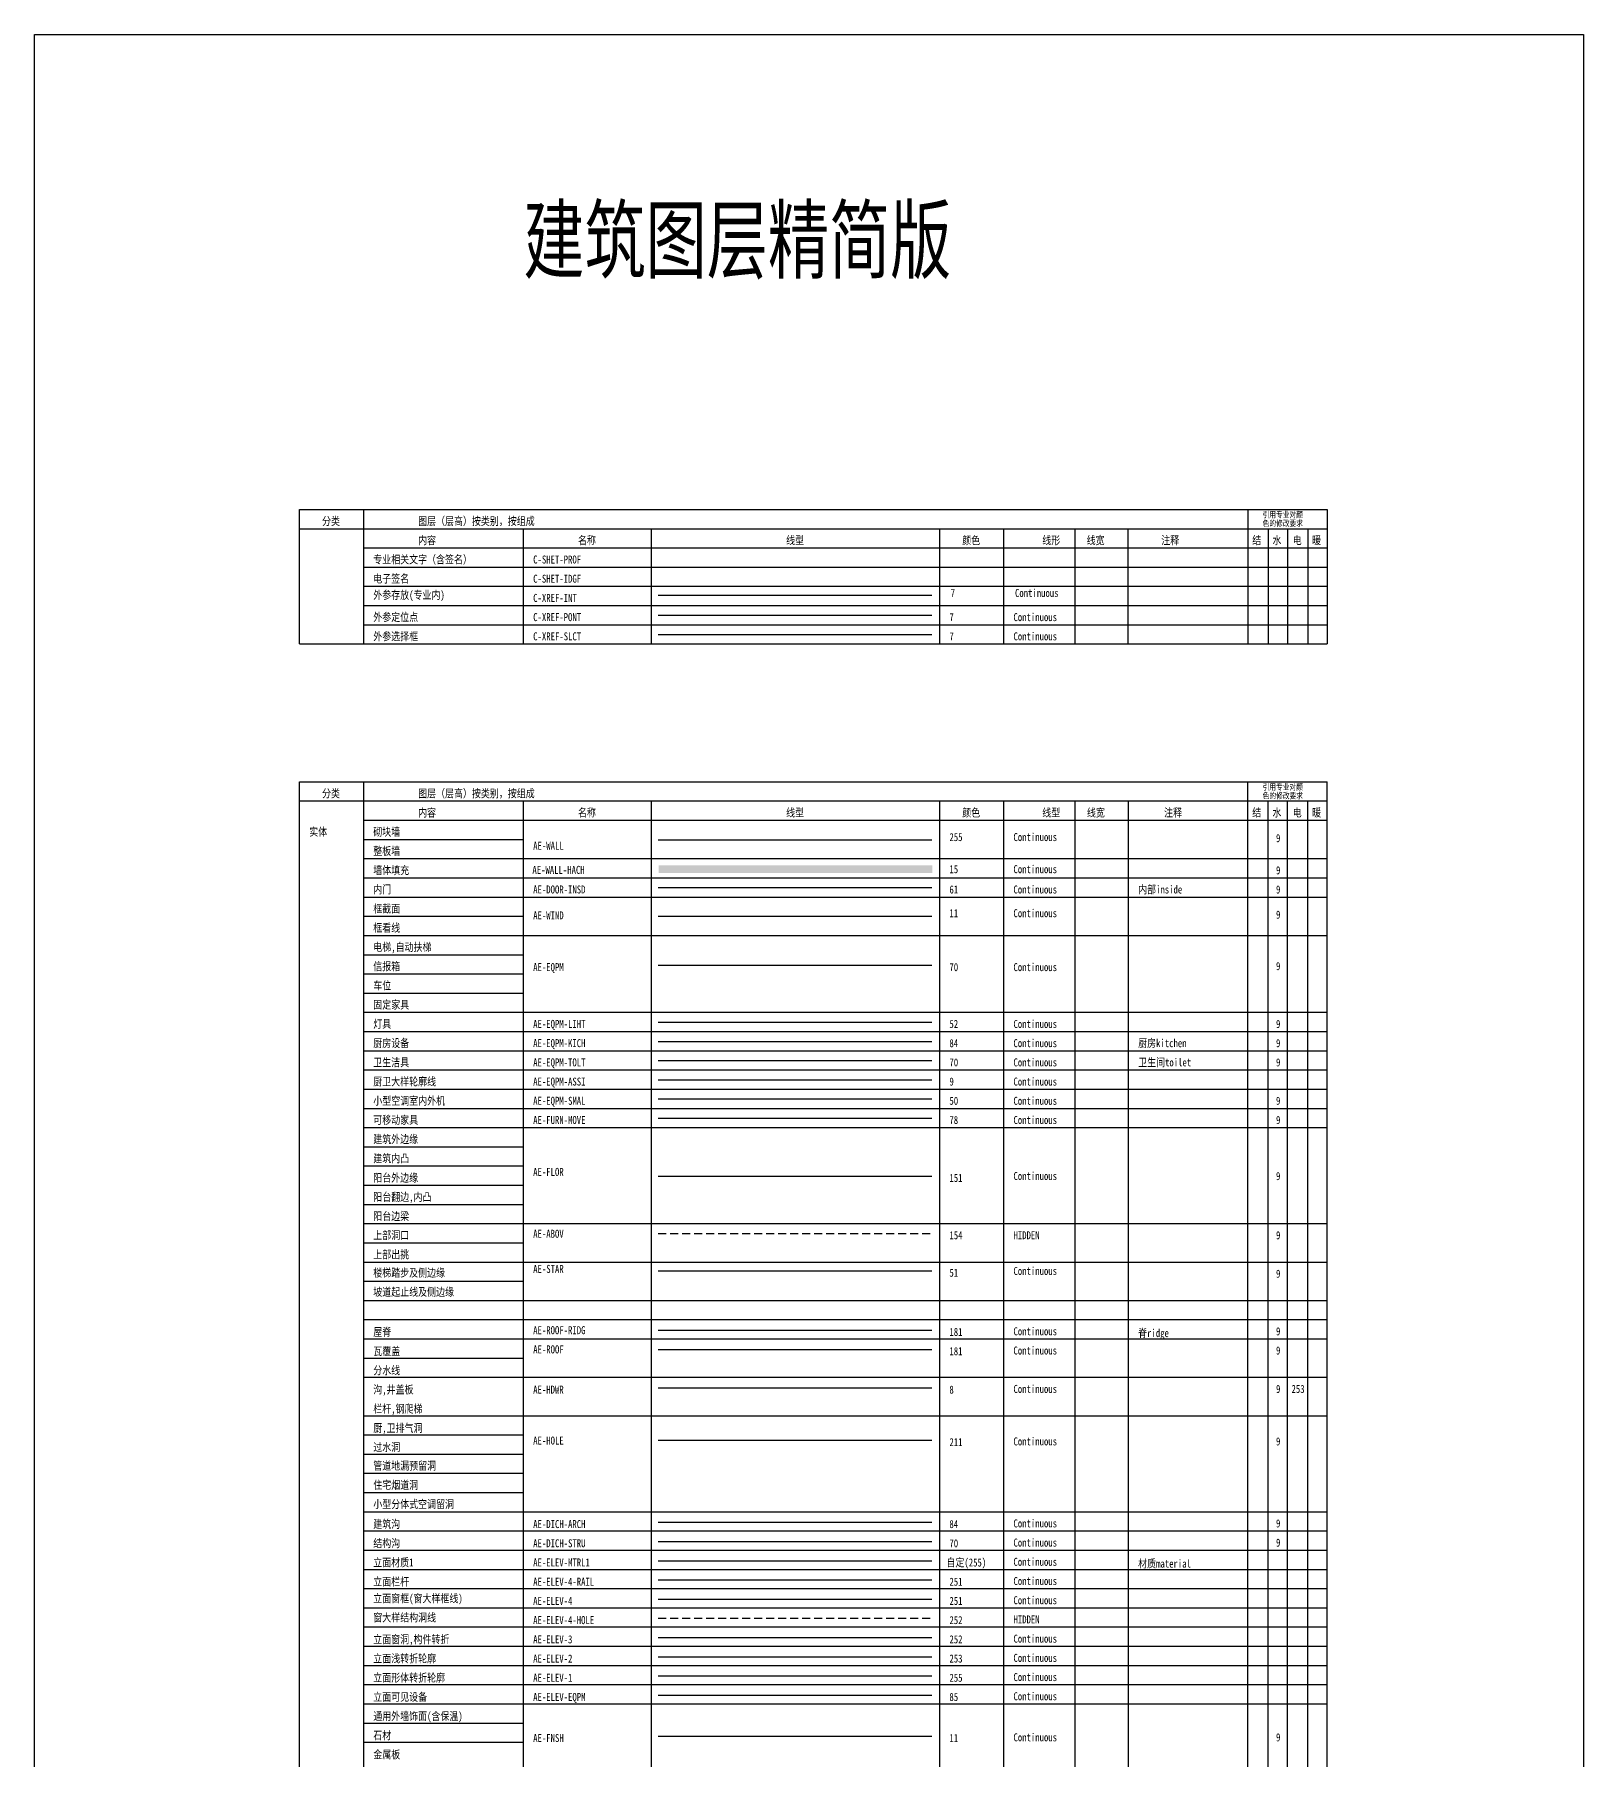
# Model space of a CAD drawing. Extents: x 517459441 to 518929524, y 3499213615 to 3499981328.
# Drawn here: x 517459441 to 517507818, y 3499267617 to 3499321527 of the extents above; entities that cross this region are included whole.
import ezdxf

# ---------------------------------------------------------------- set-up
doc = ezdxf.new("R2010")
doc.units = 0
doc.header["$LTSCALE"] = 1000
doc.header["$MEASUREMENT"] = 0
doc.linetypes.add('HIDDEN', pattern=[0.375, 0.25, -0.125])
doc.layers.get('DEFPOINTS').update_dxf_attribs({"color": 8, "linetype": 'CONTINUOUS'})
for name, color, linetype in [('AE-ABOV', 154, 'HIDDEN'), ('AE-DICH-ARCH', 84, 'CONTINUOUS'), ('AE-DICH-STRU', 70, 'CONTINUOUS'), ('AE-DOOR-INSD', 61, 'CONTINUOUS'), ('AE-ELEV-1', 255, 'CONTINUOUS'), ('AE-ELEV-2', 253, 'CONTINUOUS'), ('AE-ELEV-3', 252, 'CONTINUOUS'), ('AE-ELEV-4', 251, 'CONTINUOUS'), ('AE-ELEV-4-HOLE', 252, 'HIDDEN'), ('AE-ELEV-4-RAIL', 251, 'CONTINUOUS'), ('AE-ELEV-EQPM', 85, 'CONTINUOUS'), ('AE-ELEV-MTRL1', 7, 'CONTINUOUS'), ('AE-EQPM', 70, 'CONTINUOUS'), ('AE-EQPM-ASSI', 9, 'CONTINUOUS'), ('AE-EQPM-KICH', 84, 'CONTINUOUS'), ('AE-EQPM-LIHT', 52, 'CONTINUOUS'), ('AE-EQPM-SMAL', 50, 'CONTINUOUS'), ('AE-EQPM-TOLT', 70, 'CONTINUOUS'), ('AE-FLOR', 151, 'CONTINUOUS'), ('AE-FNSH', 11, 'CONTINUOUS'), ('AE-FURN-MOVE', 78, 'CONTINUOUS'), ('AE-HDWR', 8, 'CONTINUOUS'), ('AE-HOLE', 211, 'CONTINUOUS'), ('AE-ROOF', 181, 'CONTINUOUS'), ('AE-ROOF-RIDG', 181, 'CONTINUOUS'), ('AE-STAR', 51, 'CONTINUOUS'), ('AE-WALL', 255, 'CONTINUOUS'), ('AE-WALL-HACH', 15, 'CONTINUOUS'), ('AE-WIND', 11, 'CONTINUOUS'), ('C-XREF-INT', 7, 'CONTINUOUS')]:
    doc.layers.add(name, color=color, linetype=linetype)
doc.layers.add('C-XREF-PONT', color=7, linetype='CONTINUOUS', plot=False)
doc.layers.add('C-XREF-SLCT', color=7, linetype='CONTINUOUS', plot=False)
doc.styles.add('TH-STYLE1', font='', dxfattribs={"width": 0.7})
doc.styles.get('TH-STYLE1').set_extended_font_data('STFangsong')

msp = doc.modelspace()

# ---------------------------------------------------------------- linework, layer by layer
at = {"layer": 'AE-ABOV'}
msp.add_line((517478917, 3499284079), (517487470, 3499284079), dxfattribs=at)
at = {"layer": 'AE-DICH-ARCH'}
msp.add_line((517478917, 3499275057), (517487470, 3499275057), dxfattribs=at)
at = {"layer": 'AE-DICH-STRU'}
msp.add_line((517478917, 3499274457), (517487470, 3499274457), dxfattribs=at)
at = {"layer": 'AE-DOOR-INSD'}
msp.add_line((517478917, 3499294879), (517487470, 3499294879), dxfattribs=at)
at = {"layer": 'AE-ELEV-1'}
msp.add_line((517478917, 3499270257), (517487470, 3499270257), dxfattribs=at)
at = {"layer": 'AE-ELEV-2'}
msp.add_line((517478917, 3499270857), (517487470, 3499270857), dxfattribs=at)
at = {"layer": 'AE-ELEV-3'}
msp.add_line((517478917, 3499271457), (517487470, 3499271457), dxfattribs=at)
at = {"layer": 'AE-ELEV-4'}
msp.add_line((517478917, 3499272657), (517487470, 3499272657), dxfattribs=at)
at = {"layer": 'AE-ELEV-4-HOLE'}
msp.add_line((517478917, 3499272057), (517487470, 3499272057), dxfattribs=at)
at = {"layer": 'AE-ELEV-4-RAIL'}
msp.add_line((517478917, 3499273257), (517487470, 3499273257), dxfattribs=at)
at = {"layer": 'AE-ELEV-EQPM'}
msp.add_line((517478917, 3499269657), (517487470, 3499269657), dxfattribs=at)
at = {"layer": 'AE-ELEV-MTRL1'}
msp.add_line((517478917, 3499273857), (517487470, 3499273857), dxfattribs=at)
at = {"layer": 'AE-EQPM'}
msp.add_line((517478917, 3499292454), (517487470, 3499292454), dxfattribs=at)
at = {"layer": 'AE-EQPM-ASSI', "color": 9}
msp.add_line((517478917, 3499288879), (517487470, 3499288879), dxfattribs=at)
at = {"layer": 'AE-EQPM-KICH'}
msp.add_line((517478917, 3499290079), (517487470, 3499290079), dxfattribs=at)
at = {"layer": 'AE-EQPM-LIHT'}
msp.add_line((517478917, 3499290679), (517487470, 3499290679), dxfattribs=at)
at = {"layer": 'AE-EQPM-SMAL'}
msp.add_line((517478917, 3499288279), (517487470, 3499288279), dxfattribs=at)
at = {"layer": 'AE-EQPM-TOLT'}
msp.add_line((517478917, 3499289479), (517487470, 3499289479), dxfattribs=at)
at = {"layer": 'AE-FLOR'}
msp.add_line((517478917, 3499285870), (517487470, 3499285870), dxfattribs=at)
at = {"layer": 'AE-FNSH'}
msp.add_line((517478917, 3499268376), (517487470, 3499268376), dxfattribs=at)
at = {"layer": 'AE-FURN-MOVE'}
msp.add_line((517478917, 3499287679), (517487470, 3499287679), dxfattribs=at)
at = {"layer": 'AE-HDWR'}
msp.add_line((517478917, 3499279257), (517487470, 3499279257), dxfattribs=at)
at = {"layer": 'AE-HOLE'}
msp.add_line((517478917, 3499277618), (517487470, 3499277618), dxfattribs=at)
at = {"layer": 'AE-ROOF'}
msp.add_line((517478917, 3499280457), (517487470, 3499280457), dxfattribs=at)
at = {"layer": 'AE-ROOF-RIDG'}
msp.add_line((517478917, 3499281057), (517487470, 3499281057), dxfattribs=at)
at = {"layer": 'AE-STAR'}
msp.add_line((517478917, 3499282908), (517487470, 3499282908), dxfattribs=at)
at = {"layer": 'AE-WALL'}
msp.add_line((517478917, 3499296370), (517487470, 3499296370), dxfattribs=at)
at = {"layer": 'AE-WALL-HACH'}
msp.add_solid([(517478937, 3499295578), (517478937, 3499295338), (517487481, 3499295578), (517487481, 3499295338)], dxfattribs=at)
at = {"layer": 'AE-WIND'}
msp.add_line((517478917, 3499293990), (517487470, 3499293990), dxfattribs=at)
at = {"layer": 'C-XREF-INT'}
msp.add_line((517478917, 3499304016), (517487470, 3499304016), dxfattribs=at)
at = {"layer": 'C-XREF-PONT'}
msp.add_line((517478917, 3499303386), (517487470, 3499303386), dxfattribs=at)
at = {"layer": 'C-XREF-SLCT'}
msp.add_line((517478917, 3499302786), (517487470, 3499302786), dxfattribs=at)
at = {"layer": 'DEFPOINTS'}
for p, q in [((517467722, 3499302492), (517467722, 3499306692)), ((517467722, 3499306692), (517499813, 3499306692)), ((517469722, 3499302492), (517469722, 3499306692)), ((517497337, 3499306692), (517497337, 3499302492)), ((517499813, 3499306692), (517499813, 3499302492)), ((517467722, 3499306092), (517499813, 3499306092)), ((517474716, 3499302492), (517474716, 3499306092)), ((517478716, 3499302492), (517478716, 3499306092)), ((517487716, 3499302492), (517487716, 3499306092)), ((517489716, 3499302492), (517489716, 3499306092)), ((517491938, 3499302492), (517491938, 3499306092)), ((517493602, 3499302492), (517493602, 3499306092)), ((517497968, 3499306092), (517497968, 3499302492)), ((517498575, 3499306092), (517498575, 3499302492)), ((517499206, 3499306092), (517499206, 3499302492)), ((517469722, 3499305492), (517499813, 3499305492)), ((517469722, 3499305492), (517499813, 3499305492)), ((517469722, 3499304892), (517499813, 3499304892)), ((517469722, 3499304292), (517499813, 3499304292)), ((517469722, 3499303692), (517499813, 3499303692)), ((517469722, 3499303092), (517499813, 3499303092)), ((517469722, 3499303092), (517499813, 3499303092)), ((517467722, 3499302492), (517499813, 3499302492)), ((517467722, 3499298186), (517499813, 3499298186)), ((517467722, 3499248986), (517467722, 3499298186)), ((517469722, 3499248986), (517469722, 3499298186)), ((517497337, 3499248986), (517497337, 3499298186)), ((517499813, 3499248986), (517499813, 3499298186)), ((517467722, 3499297586), (517499813, 3499297586)), ((517474716, 3499248986), (517474716, 3499297586)), ((517478716, 3499248986), (517478716, 3499297586)), ((517487716, 3499248986), (517487716, 3499297586)), ((517489716, 3499248986), (517489716, 3499297586)), ((517491942, 3499248986), (517491942, 3499297586)), ((517493610, 3499248986), (517493610, 3499297586)), ((517497968, 3499248986), (517497968, 3499297586)), ((517498575, 3499248986), (517498575, 3499297586)), ((517499206, 3499248986), (517499206, 3499297586)), ((517469722, 3499296986), (517499813, 3499296986)), ((517469722, 3499296986), (517474716, 3499296986)), ((517469722, 3499296386), (517474716, 3499296386)), ((517469722, 3499295786), (517499813, 3499295786)), ((517469722, 3499295186), (517499813, 3499295186)), ((517469722, 3499294586), (517499813, 3499294586)), ((517469722, 3499293986), (517474716, 3499293986)), ((517469722, 3499293986), (517474716, 3499293986)), ((517469722, 3499293386), (517499813, 3499293386)), ((517469722, 3499293386), (517474716, 3499293386)), ((517469722, 3499292786), (517474716, 3499292786)), ((517469722, 3499292186), (517474716, 3499292186)), ((517469722, 3499291586), (517474716, 3499291586)), ((517469722, 3499290986), (517499813, 3499290986)), ((517469722, 3499290386), (517499813, 3499290386)), ((517469722, 3499289786), (517499813, 3499289786)), ((517469722, 3499289186), (517499813, 3499289186)), ((517469722, 3499288586), (517499813, 3499288586)), ((517469722, 3499287986), (517499813, 3499287986)), ((517469722, 3499287386), (517499813, 3499287386)), ((517469722, 3499286786), (517474716, 3499286786)), ((517469722, 3499286786), (517474716, 3499286786)), ((517469722, 3499286786), (517474716, 3499286786)), ((517469722, 3499286186), (517474716, 3499286186)), ((517469722, 3499285586), (517474716, 3499285586)), ((517469722, 3499284986), (517474716, 3499284986)), ((517469722, 3499284386), (517499813, 3499284386)), ((517469722, 3499283786), (517474716, 3499283786)), ((517469722, 3499283186), (517499813, 3499283186)), ((517469722, 3499282586), (517474716, 3499282586)), ((517469722, 3499281986), (517499813, 3499281986)), ((517469722, 3499281386), (517499813, 3499281386)), ((517469722, 3499280786), (517499813, 3499280786)), ((517469722, 3499280186), (517474716, 3499280186)), ((517469722, 3499279586), (517499813, 3499279586)), ((517469722, 3499278386), (517499813, 3499278386)), ((517469722, 3499277786), (517474716, 3499277786)), ((517469722, 3499277186), (517474716, 3499277186)), ((517469722, 3499276586), (517474716, 3499276586)), ((517469722, 3499275986), (517474716, 3499275986)), ((517469722, 3499275386), (517499813, 3499275386)), ((517469722, 3499274786), (517499813, 3499274786)), ((517469722, 3499274186), (517499813, 3499274186)), ((517469722, 3499273586), (517499813, 3499273586)), ((517469722, 3499272986), (517499813, 3499272986)), ((517469722, 3499272386), (517499813, 3499272386)), ((517469722, 3499271786), (517499813, 3499271786)), ((517469722, 3499271186), (517499813, 3499271186)), ((517469722, 3499270586), (517499813, 3499270586)), ((517469722, 3499269986), (517499813, 3499269986)), ((517469722, 3499269386), (517499813, 3499269386)), ((517478716, 3499269386), (517499813, 3499269386)), ((517469722, 3499268786), (517474716, 3499268786)), ((517469722, 3499268186), (517474716, 3499268186))]:
    msp.add_line(p, q, dxfattribs=at)
msp.add_lwpolyline([(517459441, 3499321527), (517507818, 3499321527), (517507818, 3499213615), (517459441, 3499213615)], close=True, dxfattribs=at)

# ---------------------------------------------------------------- texts
at = {"layer": 'AE-ABOV', "style": 'TH-STYLE1', "width": 0.8}
for s, p in [('上部洞口', (517470022, 3499283897)), ('AE-ABOV', (517475016, 3499283944)), ('154', (517488016, 3499283897)), ('HIDDEN', (517490016, 3499283897)), ('上部出挑', (517470022, 3499283297))]:
    msp.add_text(s, height=250, dxfattribs=at).set_placement(p)
at = {"layer": 'AE-DICH-ARCH', "style": 'TH-STYLE1', "width": 0.8}
for s, p in [('建筑沟', (517470022, 3499274876)), ('AE-DICH-ARCH', (517475016, 3499274876)), ('84', (517488016, 3499274876)), ('Continuous', (517490016, 3499274897))]:
    msp.add_text(s, height=250, dxfattribs=at).set_placement(p)
at = {"layer": 'AE-DICH-STRU', "style": 'TH-STYLE1', "width": 0.8}
for s, p in [('结构沟', (517470022, 3499274276)), ('AE-DICH-STRU', (517475016, 3499274276)), ('70', (517488016, 3499274276)), ('Continuous', (517490016, 3499274297))]:
    msp.add_text(s, height=250, dxfattribs=at).set_placement(p)
at = {"layer": 'AE-DOOR-INSD', "style": 'TH-STYLE1', "width": 0.8}
for s, p in [('内门', (517470022, 3499294697)), ('AE-DOOR-INSD', (517475016, 3499294697)), ('61', (517488016, 3499294697)), ('Continuous', (517490016, 3499294697)), ('内部inside', (517493910, 3499294697))]:
    msp.add_text(s, height=250, dxfattribs=at).set_placement(p)
at = {"layer": 'AE-ELEV-1', "style": 'TH-STYLE1', "width": 0.8}
for s, p in [('立面形体转折轮廓', (517470022, 3499270076)), ('AE-ELEV-1', (517475016, 3499270076)), ('255', (517488016, 3499270076)), ('Continuous', (517490016, 3499270097))]:
    msp.add_text(s, height=250, dxfattribs=at).set_placement(p)
at = {"layer": 'AE-ELEV-2', "style": 'TH-STYLE1', "width": 0.8}
for s, p in [('立面浅转折轮廓', (517470022, 3499270676)), ('AE-ELEV-2', (517475016, 3499270676)), ('253', (517488016, 3499270676)), ('Continuous', (517490016, 3499270697))]:
    msp.add_text(s, height=250, dxfattribs=at).set_placement(p)
at = {"layer": 'AE-ELEV-3', "style": 'TH-STYLE1', "width": 0.8}
for s, p in [('立面窗洞,构件转折', (517470022, 3499271276)), ('AE-ELEV-3', (517475016, 3499271276)), ('252', (517488016, 3499271276)), ('Continuous', (517490016, 3499271297))]:
    msp.add_text(s, height=250, dxfattribs=at).set_placement(p)
at = {"layer": 'AE-ELEV-4', "style": 'TH-STYLE1', "width": 0.8}
for s, p in [('立面窗框(窗大样框线)', (517470022, 3499272555)), ('AE-ELEV-4', (517475016, 3499272476)), ('251', (517488016, 3499272476)), ('Continuous', (517490016, 3499272497))]:
    msp.add_text(s, height=250, dxfattribs=at).set_placement(p)
at = {"layer": 'AE-ELEV-4-HOLE', "style": 'TH-STYLE1', "width": 0.8}
for s, p in [('窗大样结构洞线', (517470022, 3499271955)), ('AE-ELEV-4-HOLE', (517475016, 3499271876)), ('252', (517488016, 3499271876)), ('HIDDEN', (517490016, 3499271897))]:
    msp.add_text(s, height=250, dxfattribs=at).set_placement(p)
at = {"layer": 'AE-ELEV-4-RAIL', "style": 'TH-STYLE1', "width": 0.8}
for s, p in [('立面栏杆', (517470022, 3499273076)), ('Continuous', (517490016, 3499273097)), ('AE-ELEV-4-RAIL', (517475016, 3499273076)), ('251', (517488016, 3499273076))]:
    msp.add_text(s, height=250, dxfattribs=at).set_placement(p)
at = {"layer": 'AE-ELEV-EQPM', "style": 'TH-STYLE1', "width": 0.8}
for s, p in [('立面可见设备', (517470022, 3499269476)), ('AE-ELEV-EQPM', (517475016, 3499269476)), ('85', (517488016, 3499269476)), ('Continuous', (517490016, 3499269497))]:
    msp.add_text(s, height=250, dxfattribs=at).set_placement(p)
at = {"layer": 'AE-ELEV-MTRL1', "style": 'TH-STYLE1', "width": 0.8}
for s, p in [('立面材质1', (517470022, 3499273676)), ('AE-ELEV-MTRL1', (517475016, 3499273676)), ('自定(255)', (517487924, 3499273676)), ('Continuous', (517490016, 3499273697)), ('材质material', (517493910, 3499273641))]:
    msp.add_text(s, height=250, dxfattribs=at).set_placement(p)
at = {"layer": 'AE-EQPM', "style": 'TH-STYLE1', "width": 0.8}
for s, p in [('电梯,自动扶梯', (517470022, 3499292897)), ('信报箱', (517470022, 3499292297)), ('AE-EQPM', (517475016, 3499292272)), ('70', (517488016, 3499292272)), ('Continuous', (517490016, 3499292272)), ('车位', (517470022, 3499291697)), ('固定家具', (517470022, 3499291097))]:
    msp.add_text(s, height=250, dxfattribs=at).set_placement(p)
at = {"layer": 'AE-EQPM-ASSI', "color": 9, "style": 'TH-STYLE1', "width": 0.8}
for s, p in [('厨卫大样轮廓线', (517470022, 3499288697)), ('AE-EQPM-ASSI', (517475016, 3499288697)), ('9', (517488016, 3499288697)), ('Continuous', (517490016, 3499288697))]:
    msp.add_text(s, height=250, dxfattribs=at).set_placement(p)
at = {"layer": 'AE-EQPM-KICH', "style": 'TH-STYLE1', "width": 0.8}
for s, p in [('厨房设备', (517470022, 3499289897)), ('AE-EQPM-KICH', (517475016, 3499289897)), ('84', (517488016, 3499289897)), ('Continuous', (517490016, 3499289897)), ('厨房kitchen', (517493910, 3499289897))]:
    msp.add_text(s, height=250, dxfattribs=at).set_placement(p)
at = {"layer": 'AE-EQPM-LIHT', "style": 'TH-STYLE1', "width": 0.8}
for s, p in [('灯具', (517470022, 3499290497)), ('AE-EQPM-LIHT', (517475016, 3499290497)), ('52', (517488016, 3499290497)), ('Continuous', (517490016, 3499290497))]:
    msp.add_text(s, height=250, dxfattribs=at).set_placement(p)
at = {"layer": 'AE-EQPM-SMAL', "style": 'TH-STYLE1', "width": 0.8}
for s, p in [('小型空调室内外机', (517470022, 3499288097)), ('AE-EQPM-SMAL', (517475016, 3499288097)), ('50', (517488016, 3499288097)), ('Continuous', (517490016, 3499288097))]:
    msp.add_text(s, height=250, dxfattribs=at).set_placement(p)
at = {"layer": 'AE-EQPM-TOLT', "style": 'TH-STYLE1', "width": 0.8}
for s, p in [('卫生洁具', (517470022, 3499289297)), ('AE-EQPM-TOLT', (517475016, 3499289297)), ('70', (517488016, 3499289297)), ('Continuous', (517490016, 3499289297)), ('卫生间toilet', (517493910, 3499289297))]:
    msp.add_text(s, height=250, dxfattribs=at).set_placement(p)
at = {"layer": 'AE-FLOR', "style": 'TH-STYLE1', "width": 0.8}
for s, p in [('建筑外边缘', (517470022, 3499286897)), ('建筑内凸', (517470022, 3499286297)), ('阳台外边缘', (517470022, 3499285692)), ('AE-FLOR', (517475016, 3499285875)), ('151', (517488016, 3499285688)), ('Continuous', (517490016, 3499285748)), ('阳台翻边,内凸', (517470022, 3499285092)), ('阳台边梁', (517470022, 3499284492))]:
    msp.add_text(s, height=250, dxfattribs=at).set_placement(p)
at = {"layer": 'AE-FNSH', "style": 'TH-STYLE1', "width": 0.8}
for s, p in [('通用外墙饰面(含保温)', (517470022, 3499268876)), ('石材', (517470022, 3499268276)), ('Continuous', (517490016, 3499268215)), ('金属板', (517470022, 3499267676)), ('AE-FNSH', (517475016, 3499268194)), ('11', (517488016, 3499268194))]:
    msp.add_text(s, height=250, dxfattribs=at).set_placement(p)
at = {"layer": 'AE-FURN-MOVE', "style": 'TH-STYLE1', "width": 0.8}
for s, p in [('可移动家具', (517470022, 3499287497)), ('AE-FURN-MOVE', (517475016, 3499287497)), ('78', (517488016, 3499287497)), ('Continuous', (517490016, 3499287497))]:
    msp.add_text(s, height=250, dxfattribs=at).set_placement(p)
at = {"layer": 'AE-HDWR', "style": 'TH-STYLE1', "width": 0.8}
for s, p in [('沟,井盖板', (517470022, 3499279076)), ('AE-HDWR', (517475016, 3499279076)), ('8', (517488016, 3499279076)), ('Continuous', (517490016, 3499279097)), ('栏杆,钢爬梯', (517470022, 3499278476))]:
    msp.add_text(s, height=250, dxfattribs=at).set_placement(p)
at = {"layer": 'AE-HOLE', "style": 'TH-STYLE1', "width": 0.8}
for s, p in [('厨,卫排气洞', (517470022, 3499277876)), ('AE-HOLE', (517475016, 3499277484)), ('211', (517488016, 3499277436)), ('Continuous', (517490016, 3499277458)), ('过水洞', (517470022, 3499277276)), ('管道地漏预留洞', (517470022, 3499276697)), ('住宅烟道洞', (517470022, 3499276097)), ('小型分体式空调留洞', (517470022, 3499275497))]:
    msp.add_text(s, height=250, dxfattribs=at).set_placement(p)
at = {"layer": 'AE-ROOF', "style": 'TH-STYLE1', "width": 0.8}
for s, p in [('瓦覆盖', (517470022, 3499280276)), ('AE-ROOF', (517475016, 3499280332)), ('181', (517488016, 3499280276)), ('Continuous', (517490016, 3499280297)), ('分水线', (517470022, 3499279676))]:
    msp.add_text(s, height=250, dxfattribs=at).set_placement(p)
at = {"layer": 'AE-ROOF-RIDG', "style": 'TH-STYLE1', "width": 0.8}
for s, p in [('屋脊', (517470022, 3499280876)), ('AE-ROOF-RIDG', (517475016, 3499280932)), ('181', (517488016, 3499280876)), ('Continuous', (517490016, 3499280897)), ('脊ridge', (517493910, 3499280841))]:
    msp.add_text(s, height=250, dxfattribs=at).set_placement(p)
at = {"layer": 'AE-STAR', "style": 'TH-STYLE1', "width": 0.8}
for s, p in [('AE-STAR', (517475016, 3499282845)), ('Continuous', (517490016, 3499282782)), ('楼梯踏步及侧边缘', (517470022, 3499282726)), ('51', (517488016, 3499282726)), ('坡道起止线及侧边缘', (517470022, 3499282126))]:
    msp.add_text(s, height=250, dxfattribs=at).set_placement(p)
at = {"layer": 'AE-WALL', "style": 'TH-STYLE1', "width": 0.8}
for s, p in [('砌块墙', (517470022, 3499296497)), ('255', (517488016, 3499296334)), ('Continuous', (517490016, 3499296334)), ('整板墙', (517470022, 3499295897)), ('AE-WALL', (517475016, 3499296062))]:
    msp.add_text(s, height=250, dxfattribs=at).set_placement(p)
at = {"layer": 'AE-WALL-HACH', "style": 'TH-STYLE1', "width": 0.8}
for s, p in [('墙体填充', (517470022, 3499295297)), ('AE-WALL-HACH', (517474991, 3499295310)), ('15', (517488016, 3499295331)), ('Continuous', (517490016, 3499295331))]:
    msp.add_text(s, height=250, dxfattribs=at).set_placement(p)
at = {"layer": 'AE-WIND', "style": 'TH-STYLE1', "width": 0.8}
for s, p in [('框截面', (517470022, 3499294097)), ('AE-WIND', (517475016, 3499293889)), ('11', (517488016, 3499293956)), ('Continuous', (517490016, 3499293956)), ('框看线', (517470022, 3499293497))]:
    msp.add_text(s, height=250, dxfattribs=at).set_placement(p)
at = {"layer": 'C-XREF-INT', "style": 'TH-STYLE1', "width": 0.8}
for s, p in [('外参存放(专业内)', (517470022, 3499303896)), ('7', (517488055, 3499303958)), ('Continuous', (517490064, 3499303958)), ('C-XREF-INT', (517475016, 3499303804))]:
    msp.add_text(s, height=250, dxfattribs=at).set_placement(p)
at = {"layer": 'C-XREF-PONT', "style": 'TH-STYLE1', "width": 0.8}
for s, p in [('外参定位点', (517470022, 3499303204)), ('C-XREF-PONT', (517475016, 3499303204)), ('7', (517488016, 3499303204)), ('Continuous', (517490016, 3499303204))]:
    msp.add_text(s, height=250, dxfattribs=at).set_placement(p)
at = {"layer": 'C-XREF-SLCT', "style": 'TH-STYLE1', "width": 0.8}
for s, p in [('外参选择框', (517470022, 3499302604)), ('C-XREF-SLCT', (517475016, 3499302604)), ('7', (517488016, 3499302604)), ('Continuous', (517490016, 3499302604))]:
    msp.add_text(s, height=250, dxfattribs=at).set_placement(p)
at = {"layer": 'DEFPOINTS', "style": 'TH-STYLE1'}
for s, height, width, p in [('建筑图层精简版', 2000, 0.7, (517474708, 3499314115)), ('分类', 250, 0.8, (517468422, 3499306204)), ('图层（层高）按类别，按组成', 250, 0.8, (517471422, 3499306204)), ('色的修改要求', 187.5, 0.8, (517497797, 3499306167)), ('引用专业对颜', 187.5, 0.8, (517497797, 3499306438)), ('内容', 250, 0.8, (517471422, 3499305604)), ('名称', 250, 0.8, (517476416, 3499305604)), ('线型', 250, 0.8, (517482916, 3499305604)), ('颜色', 250, 0.8, (517488416, 3499305604)), ('线形', 250, 0.8, (517490916, 3499305604)), ('线宽', 250, 0.8, (517492302, 3499305604)), ('注释', 250, 0.8, (517494631, 3499305604)), ('结', 250, 0.8, (517497473, 3499305604)), ('水', 250, 0.8, (517498105, 3499305604)), ('电', 250, 0.8, (517498737, 3499305604)), ('暖', 250, 0.8, (517499343, 3499305604)), ('专业相关文字（含签名）', 250, 0.8, (517470022, 3499305004)), ('C-SHET-PROF', 250, 0.8, (517475016, 3499305004)), ('电子签名', 250, 0.8, (517470022, 3499304404)), ('C-SHET-IDGF', 250, 0.8, (517475016, 3499304404)), ('引用专业对颜', 187.5, 0.8, (517497797, 3499297932)), ('分类', 250, 0.8, (517468422, 3499297697)), ('图层（层高）按类别，按组成', 250, 0.8, (517471422, 3499297697)), ('色的修改要求', 187.5, 0.8, (517497797, 3499297660)), ('内容', 250, 0.8, (517471422, 3499297097)), ('名称', 250, 0.8, (517476416, 3499297097)), ('线型', 250, 0.8, (517482916, 3499297097)), ('颜色', 250, 0.8, (517488416, 3499297097)), ('线型', 250, 0.8, (517490916, 3499297097)), ('线宽', 250, 0.8, (517492310, 3499297097)), ('注释', 250, 0.8, (517494720, 3499297097)), ('结', 250, 0.8, (517497473, 3499297097)), ('水', 250, 0.8, (517498105, 3499297097)), ('电', 250, 0.8, (517498737, 3499297097)), ('暖', 250, 0.8, (517499343, 3499297097)), ('实体', 250, 0.8, (517468022, 3499296497)), ('9', 250, 0.8, (517498216, 3499296300)), ('9', 250, 0.8, (517498216, 3499295297)), ('9', 250, 0.8, (517498216, 3499294697)), ('9', 250, 0.8, (517498216, 3499293911)), ('9', 250, 0.8, (517498216, 3499292303)), ('9', 250, 0.8, (517498216, 3499290497)), ('9', 250, 0.8, (517498216, 3499289897)), ('9', 250, 0.8, (517498216, 3499289297)), ('9', 250, 0.8, (517498216, 3499288097)), ('9', 250, 0.8, (517498216, 3499287497)), ('9', 250, 0.8, (517498216, 3499285745)), ('9', 250, 0.8, (517498216, 3499283897)), ('9', 250, 0.8, (517498216, 3499282697)), ('9', 250, 0.8, (517498216, 3499280897)), ('9', 250, 0.8, (517498216, 3499280297)), ('9', 250, 0.8, (517498216, 3499279097)), ('253', 250, 0.8, (517498700, 3499279097)), ('9', 250, 0.8, (517498216, 3499277458)), ('9', 250, 0.8, (517498216, 3499274897)), ('9', 250, 0.8, (517498216, 3499274297)), ('9', 250, 0.8, (517498216, 3499268215))]:
    msp.add_text(s, height=height, dxfattribs=dict(at, width=width)).set_placement(p)

doc.saveas('drawing.dxf')
